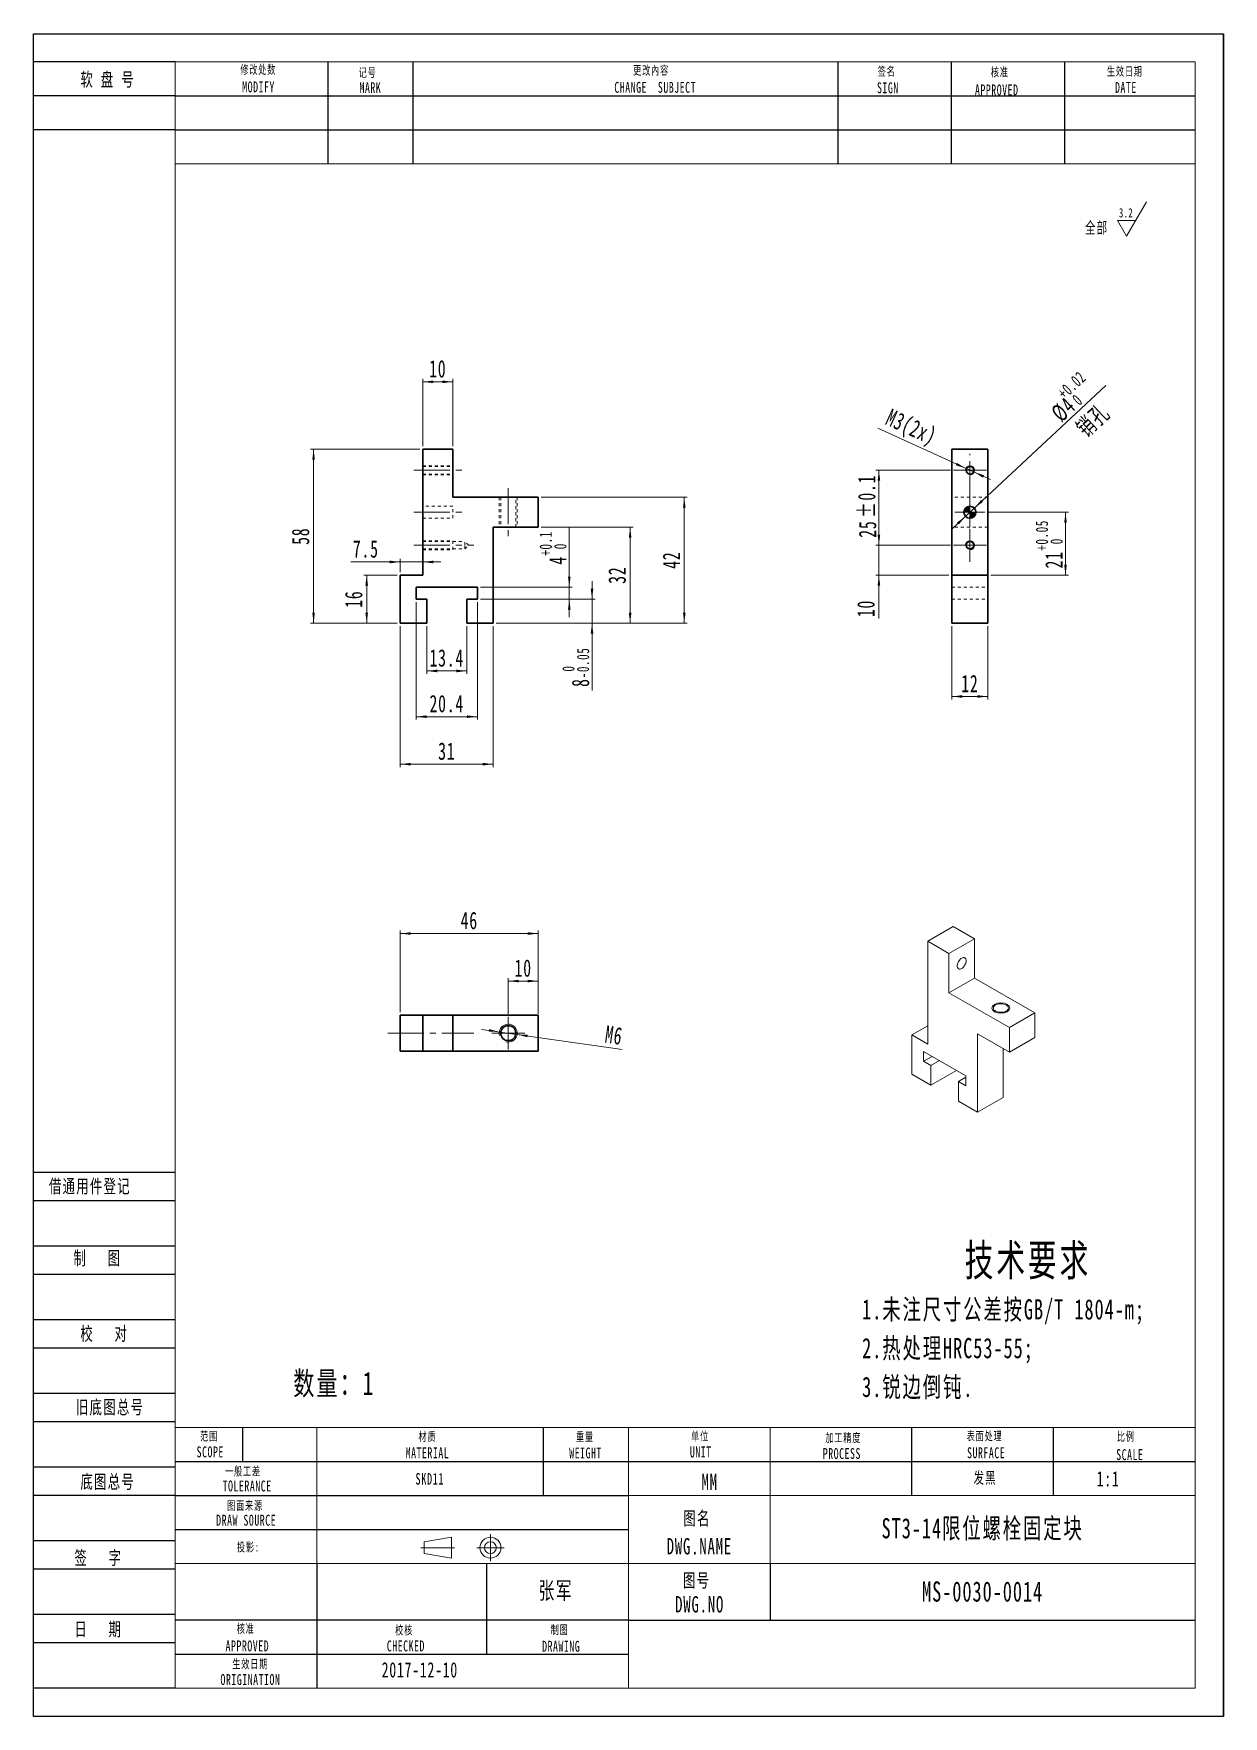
# Model space of a CAD drawing. Header units: millimetres. Extents: x 0 to 8592, y 0 to 561.
# Drawn here: x 5447 to 5844, y 0 to 561 of the extents above; entities that cross this region are included whole.
import ezdxf

# ---------------------------------------------------------------- set-up
doc = ezdxf.new("R2010")
doc.units = ezdxf.units.MM
for name, pattern in [('AD_LTYPE3 0 mm', [16, 11, -1, 1, -1, 1, -1]), ('AD_LTYPE6 0 mm', [12, 1, -1, 1, -1, 1, -1, 1, -1, 1, -1, 1, -1]), ('点画线', [18, 12, -2, 2, -2]), ('虚线', [2, 1, -1])]:
    doc.linetypes.add(name, pattern=pattern)
doc.layers.get('0').update_dxf_attribs({"lineweight": 35})
for name, color, linetype, lineweight in [('ACAD0', 7, 'Continuous', 0), ('ACADA-定位3-标高', 171, 'Continuous', 0), ('ACADA-构件3-柱砼', 9, 'Continuous', 0), ('ACADA-构件8-屋面', 7, 'Continuous', 0), ('EB0', 7, 'Continuous', 35), ('中心线层', 1, '点画线', 18), ('尺寸线层', 3, 'Continuous', 18), ('细实线层', 7, 'Continuous', 18), ('虚线层', 6, '虚线', 18)]:
    doc.layers.add(name, color=color, linetype=linetype, lineweight=lineweight)
doc.styles.add('标准', font='', dxfattribs={"width": 0.667})
doc.styles.get('标准').set_extended_font_data('宋体')
doc.dimstyles.new('标准', dxfattribs={"dimtxt": 5.779688, "dimasz": 3.5, "dimexe": 1, "dimexo": 1, "dimgap": 1.209086, "dimtad": 1, "dimdec": 1, "dimdsep": 46, "dimtxsty": '标准', "dimblk": '_CAXARROW', "dimcen": 0, "dimdle": 6, "dimazin": 2, "dimtfac": 0.707107, "dimtdec": 3, "dimtmove": 0, "dimatfit": 3, "dimfxl": 1, "dimfrac": 2, "dimtolj": 1, "dimlwd": 18, "dimarcsym": 0})

# ---------------------------------------------------------------- blocks, each defined once
blk = doc.blocks.new('*X169')
at = {"layer": 'EB0', "linetype": 'Continuous', "lineweight": 18}
for points in [[(5540.76, 422.64), (5540.32, 419.14), (5541.19, 419.14)], [(5540.76, 364.64), (5540.32, 368.14), (5541.19, 368.14)]]:
    blk.add_hatch(color=0, dxfattribs=at).paths.add_polyline_path(points, flags=0)
at = {"layer": 'EB0', "color": 0, "linetype": 'Continuous', "lineweight": 18}
for p, q in [((5576.19, 422.64), (5539.76, 422.64)), ((5540.76, 364.64), (5540.76, 422.64)), ((5568.69, 364.64), (5539.76, 364.64))]:
    blk.add_line(p, q, dxfattribs=at)
at = {"layer": 'EB0', "color": 0, "linetype": 'Continuous', "lineweight": 18, "insert": (5536.45, 393.64), "char_height": 5.78, "width": 8.1534, "attachment_point": 5, "rotation": 90, "line_spacing_factor": 1.15057, "style": '标准'}
blk.add_mtext('\\T1.1;58', dxfattribs=at)
blk = doc.blocks.new('_CAXARROW')
blk.add_hatch(color=0).paths.add_polyline_path([(0, 0), (-1, 0.125), (-1, -0.125)], flags=0)
blk = doc.blocks.new('*X170')
at = {"layer": 'EB0', "linetype": 'Continuous', "lineweight": 18}
for points in [[(5558.47, 380.64), (5558.03, 377.14), (5558.91, 377.14)], [(5558.47, 364.64), (5558.03, 368.14), (5558.91, 368.14)]]:
    blk.add_hatch(color=0, dxfattribs=at).paths.add_polyline_path(points, flags=0)
at = {"layer": 'EB0', "color": 0, "linetype": 'Continuous', "lineweight": 18}
for p, q in [((5568.69, 380.64), (5557.47, 380.64)), ((5558.47, 364.64), (5558.47, 380.64)), ((5568.69, 364.64), (5557.47, 364.64))]:
    blk.add_line(p, q, dxfattribs=at)
at = {"layer": 'EB0', "color": 0, "linetype": 'Continuous', "lineweight": 18, "insert": (5554.16, 372.64), "char_height": 5.78, "width": 8.1856, "attachment_point": 5, "rotation": 90, "line_spacing_factor": 1.15057, "style": '标准'}
blk.add_mtext('\\T1.1;16', dxfattribs=at)
blk = doc.blocks.new('*X171')
at = {"layer": 'EB0', "linetype": 'Continuous', "lineweight": 18}
for points in [[(5574.99, 333.45), (5578.49, 333.89), (5578.49, 333.01)], [(5595.39, 333.45), (5591.89, 333.89), (5591.89, 333.01)]]:
    blk.add_hatch(color=0, dxfattribs=at).paths.add_polyline_path(points, flags=0)
at = {"layer": 'EB0', "color": 0, "linetype": 'Continuous', "lineweight": 18}
for p, q in [((5574.99, 371.64), (5574.99, 332.45)), ((5595.39, 371.64), (5595.39, 332.45)), ((5574.99, 333.45), (5595.39, 333.45))]:
    blk.add_line(p, q, dxfattribs=at)
at = {"layer": 'EB0', "color": 0, "linetype": 'Continuous', "lineweight": 18, "insert": (5585.19, 337.76), "char_height": 5.78, "width": 17.3927, "attachment_point": 5, "line_spacing_factor": 1.15057, "style": '标准'}
blk.add_mtext('\\T1.1;20.4', dxfattribs=at)
blk = doc.blocks.new('*X172')
at = {"layer": 'EB0', "linetype": 'Continuous', "lineweight": 18}
for points in [[(5578.49, 348.69), (5581.99, 349.13), (5581.99, 348.26)], [(5591.89, 348.69), (5588.39, 349.13), (5588.39, 348.26)]]:
    blk.add_hatch(color=0, dxfattribs=at).paths.add_polyline_path(points, flags=0)
at = {"layer": 'EB0', "color": 0, "linetype": 'Continuous', "lineweight": 18}
for p, q in [((5578.49, 363.64), (5578.49, 347.69)), ((5591.89, 363.64), (5591.89, 347.69)), ((5578.49, 348.69), (5591.89, 348.69))]:
    blk.add_line(p, q, dxfattribs=at)
at = {"layer": 'EB0', "color": 0, "linetype": 'Continuous', "lineweight": 18, "insert": (5585.19, 353), "char_height": 5.78, "width": 17.3927, "attachment_point": 5, "line_spacing_factor": 1.15057, "style": '标准'}
blk.add_mtext('\\T1.1;13.4', dxfattribs=at)
blk = doc.blocks.new('*X174')
at = {"color": 0, "attachment_point": 1, "rotation": 90, "line_spacing_factor": 1.15057, "style": '标准'}
for s, insert, char_height, width in [('\\T1.1;{\\H0.707107x;+0.1}', (5616.13, 387.14), 5.7797, 16.6706), ('\\T1.1;{\\H0.707107x;0}', (5621.01, 389.29), 5.7797, 16.6706), ('\\T1.1;4', (5619.31, 384.15), 5.78, 23.472)]:
    blk.add_mtext(s, dxfattribs=dict(at, insert=insert, char_height=char_height, width=width))
blk = doc.blocks.new('*X173')
at = {"layer": 'EB0', "linetype": 'Continuous', "lineweight": 18}
for points in [[(5626.06, 376.64), (5625.62, 380.14), (5626.49, 380.14)], [(5626.06, 372.64), (5625.62, 369.14), (5626.49, 369.14)]]:
    blk.add_hatch(color=0, dxfattribs=at).paths.add_polyline_path(points, flags=0)
at = {"layer": 'EB0', "color": 0, "linetype": 'Continuous', "lineweight": 18}
for p, q in [((5626.06, 366.64), (5626.06, 396.71)), ((5596.39, 376.64), (5627.06, 376.64)), ((5596.39, 372.64), (5627.06, 372.64))]:
    blk.add_line(p, q, dxfattribs=at)
blk.add_blockref('*X174', (0, 0), dxfattribs=at)
blk = doc.blocks.new('*X175')
at = {"layer": 'EB0', "linetype": 'Continuous', "lineweight": 18}
for points in [[(5577.19, 445.14), (5580.69, 445.58), (5580.69, 444.7)], [(5587.19, 445.14), (5583.69, 445.58), (5583.69, 444.7)]]:
    blk.add_hatch(color=0, dxfattribs=at).paths.add_polyline_path(points, flags=0)
at = {"layer": 'EB0', "color": 0, "linetype": 'Continuous', "lineweight": 18}
for p, q in [((5577.19, 423.64), (5577.19, 446.14)), ((5577.19, 445.14), (5587.19, 445.14)), ((5587.19, 423.64), (5587.19, 446.14))]:
    blk.add_line(p, q, dxfattribs=at)
at = {"layer": 'EB0', "color": 0, "linetype": 'Continuous', "lineweight": 18, "insert": (5582.19, 449.45), "char_height": 5.78, "width": 8.2177, "attachment_point": 5, "line_spacing_factor": 1.15057, "style": '标准'}
blk.add_mtext('\\T1.1;10', dxfattribs=at)
blk = doc.blocks.new('*X176')
at = {"layer": 'EB0', "linetype": 'Continuous', "lineweight": 18}
for points in [[(5646.36, 396.64), (5645.92, 393.14), (5646.8, 393.14)], [(5646.36, 364.64), (5645.92, 368.14), (5646.8, 368.14)]]:
    blk.add_hatch(color=0, dxfattribs=at).paths.add_polyline_path(points, flags=0)
at = {"layer": 'EB0', "color": 0, "linetype": 'Continuous', "lineweight": 18}
for p, q in [((5616.69, 396.64), (5647.36, 396.64)), ((5646.36, 364.64), (5646.36, 396.64)), ((5601.69, 364.64), (5647.36, 364.64))]:
    blk.add_line(p, q, dxfattribs=at)
at = {"layer": 'EB0', "color": 0, "linetype": 'Continuous', "lineweight": 18, "insert": (5642.05, 380.64), "char_height": 5.78, "width": 8.1213, "attachment_point": 5, "rotation": 90, "line_spacing_factor": 1.15057, "style": '标准'}
blk.add_mtext('\\T1.1;32', dxfattribs=at)
blk = doc.blocks.new('*X178')
at = {"color": 0, "attachment_point": 1, "rotation": 43.0085, "line_spacing_factor": 1.15057, "style": '标准'}
for s, insert, char_height, width in [('\\T1.1;{\\H0.707107x;+0.02}', (5788.5, 442.08), 5.7797, 20.9352), ('\\T1.1;%%C4', (5786.27, 435.64), 5.78, 33.8105), ('\\T1.1;{\\H0.707107x;0}', (5793.4, 439.98), 5.7797, 20.9352)]:
    blk.add_mtext(s, dxfattribs=dict(at, insert=insert, char_height=char_height, width=width))
blk = doc.blocks.new('*X177')
at = {"layer": 'EB0', "linetype": 'Continuous', "lineweight": 18}
for points in [[(5761.17, 403.01), (5764.02, 405.07), (5763.43, 405.71)], [(5758.24, 400.28), (5755.98, 397.57), (5755.38, 398.21)]]:
    blk.add_hatch(color=0, dxfattribs=at).paths.add_polyline_path(points, flags=0)
at = {"layer": 'EB0', "color": 0, "linetype": 'Continuous', "lineweight": 18}
blk.add_line((5805.03, 443.92), (5753.85, 396.19), dxfattribs=at)
blk.add_blockref('*X178', (0, 0), dxfattribs=at)
at = {"layer": 'EB0', "color": 0, "linetype": 'Continuous', "lineweight": 18, "insert": (5800.95, 432.17), "char_height": 5.78, "width": 26.974, "attachment_point": 5, "rotation": 43.0085, "line_spacing_factor": 1.15057, "style": '标准'}
blk.add_mtext('\\T1.1;销孔', dxfattribs=at)
blk = doc.blocks.new('*X180')
at = {"color": 0, "attachment_point": 1, "rotation": 90, "line_spacing_factor": 1.15057, "style": '标准'}
for s, insert, char_height, width in [('\\T1.1;{\\H0.707107x;+0.05}', (5781.65, 388.8), 5.7797, 20.9352), ('\\T1.1;21', (5784.84, 382.88), 5.78, 33.5963), ('\\T1.1;{\\H0.707107x;0}', (5786.53, 390.95), 5.7797, 20.9352)]:
    blk.add_mtext(s, dxfattribs=dict(at, insert=insert, char_height=char_height, width=width))
blk = doc.blocks.new('*X179')
at = {"layer": 'EB0', "linetype": 'Continuous', "lineweight": 18}
for points in [[(5791.58, 401.64), (5792.02, 398.14), (5791.14, 398.14)], [(5791.58, 380.64), (5792.02, 384.14), (5791.14, 384.14)]]:
    blk.add_hatch(color=0, dxfattribs=at).paths.add_polyline_path(points, flags=0)
at = {"layer": 'EB0', "color": 0, "linetype": 'Continuous', "lineweight": 18}
for p, q in [((5765.7, 401.64), (5792.58, 401.64)), ((5791.58, 401.64), (5791.58, 380.64)), ((5766.7, 380.64), (5792.58, 380.64))]:
    blk.add_line(p, q, dxfattribs=at)
blk.add_blockref('*X180', (0, 0), dxfattribs=at)
blk = doc.blocks.new('*X182')
at = {"color": 0, "attachment_point": 1, "rotation": 90, "line_spacing_factor": 1.15057, "style": '标准'}
for s, insert, char_height, width in [('\\T1.1;%%P0.1', (5722.36, 399.74), 5.7797, 29.0585), ('\\T1.1;25', (5722.65, 393.13), 5.78, 40.606)]:
    blk.add_mtext(s, dxfattribs=dict(at, insert=insert, char_height=char_height, width=width))
blk = doc.blocks.new('*X181')
at = {"layer": 'EB0', "linetype": 'Continuous', "lineweight": 18}
for points in [[(5729.34, 415.64), (5728.9, 412.14), (5729.77, 412.14)], [(5729.34, 390.64), (5728.9, 394.14), (5729.77, 394.14)]]:
    blk.add_hatch(color=0, dxfattribs=at).paths.add_polyline_path(points, flags=0)
at = {"layer": 'EB0', "color": 0, "linetype": 'Continuous', "lineweight": 18}
for p, q in [((5753.2, 415.64), (5728.34, 415.64)), ((5729.34, 390.64), (5729.34, 415.64)), ((5753.2, 390.64), (5728.34, 390.64))]:
    blk.add_line(p, q, dxfattribs=at)
blk.add_blockref('*X182', (0, 0), dxfattribs=at)
blk = doc.blocks.new('*X183')
at = {"layer": 'EB0', "linetype": 'Continuous', "lineweight": 18}
for points in [[(5729.34, 390.64), (5728.9, 394.14), (5729.77, 394.14)], [(5729.34, 380.64), (5728.9, 377.14), (5729.77, 377.14)]]:
    blk.add_hatch(color=0, dxfattribs=at).paths.add_polyline_path(points, flags=0)
at = {"layer": 'EB0', "color": 0, "linetype": 'Continuous', "lineweight": 18}
for p, q in [((5729.34, 366.19), (5729.34, 396.64)), ((5753.2, 390.64), (5728.34, 390.64)), ((5752.7, 380.64), (5728.34, 380.64))]:
    blk.add_line(p, q, dxfattribs=at)
at = {"layer": 'EB0', "color": 0, "linetype": 'Continuous', "lineweight": 18, "insert": (5725.03, 369.53), "char_height": 5.78, "width": 8.2177, "attachment_point": 5, "rotation": 90, "line_spacing_factor": 1.15057, "style": '标准'}
blk.add_mtext('\\T1.1;10', dxfattribs=at)
blk = doc.blocks.new('*X184')
at = {"layer": 'EB0', "linetype": 'Continuous', "lineweight": 18}
for points in [[(5753.7, 340.18), (5757.2, 340.62), (5757.2, 339.75)], [(5765.7, 340.18), (5762.2, 340.62), (5762.2, 339.75)]]:
    blk.add_hatch(color=0, dxfattribs=at).paths.add_polyline_path(points, flags=0)
at = {"layer": 'EB0', "color": 0, "linetype": 'Continuous', "lineweight": 18}
for p, q in [((5753.7, 363.64), (5753.7, 339.18)), ((5765.7, 363.64), (5765.7, 339.18)), ((5753.7, 340.18), (5765.7, 340.18))]:
    blk.add_line(p, q, dxfattribs=at)
at = {"layer": 'EB0', "color": 0, "linetype": 'Continuous', "lineweight": 18, "insert": (5759.7, 344.49), "char_height": 5.78, "width": 8.1213, "attachment_point": 5, "line_spacing_factor": 1.15057, "style": '标准'}
blk.add_mtext('\\T1.1;12', dxfattribs=at)
blk = doc.blocks.new('*X185')
at = {"layer": 'EB0', "linetype": 'Continuous', "lineweight": 18}
for points in [[(5664.42, 406.64), (5663.98, 403.14), (5664.85, 403.14)], [(5664.42, 364.64), (5663.98, 368.14), (5664.85, 368.14)]]:
    blk.add_hatch(color=0, dxfattribs=at).paths.add_polyline_path(points, flags=0)
at = {"layer": 'EB0', "color": 0, "linetype": 'Continuous', "lineweight": 18}
for p, q in [((5616.69, 406.64), (5665.42, 406.64)), ((5664.42, 364.64), (5664.42, 406.64)), ((5601.69, 364.64), (5665.42, 364.64))]:
    blk.add_line(p, q, dxfattribs=at)
at = {"layer": 'EB0', "color": 0, "linetype": 'Continuous', "lineweight": 18, "insert": (5660.11, 385.64), "char_height": 5.78, "width": 8.1213, "attachment_point": 5, "rotation": 90, "line_spacing_factor": 1.15057, "style": '标准'}
blk.add_mtext('\\T1.1;42', dxfattribs=at)
blk = doc.blocks.new('*X187')
at = {"color": 0, "attachment_point": 1, "rotation": 90, "line_spacing_factor": 1.15057, "style": '标准'}
for s, insert, char_height, width in [('\\T1.1;{\\H0.707107x;-0.05}', (5628.59, 346.28), 5.7797, 20.9352), ('\\T1.1;{\\H0.707107x;0}', (5623.71, 348.48), 5.7797, 20.9352), ('\\T1.1;8', (5626.9, 343.38), 5.78, 27.651)]:
    blk.add_mtext(s, dxfattribs=dict(at, insert=insert, char_height=char_height, width=width))
blk = doc.blocks.new('*X186')
at = {"layer": 'EB0', "linetype": 'Continuous', "lineweight": 18}
for points in [[(5633.64, 372.64), (5633.2, 376.14), (5634.08, 376.14)], [(5633.64, 364.64), (5633.2, 361.14), (5634.08, 361.14)]]:
    blk.add_hatch(color=0, dxfattribs=at).paths.add_polyline_path(points, flags=0)
at = {"layer": 'EB0', "color": 0, "linetype": 'Continuous', "lineweight": 18}
for p, q in [((5633.64, 342.21), (5633.64, 378.64)), ((5596.39, 372.64), (5634.64, 372.64)), ((5601.69, 364.64), (5634.64, 364.64))]:
    blk.add_line(p, q, dxfattribs=at)
blk.add_blockref('*X187', (0, 0), dxfattribs=at)
blk = doc.blocks.new('*X188')
at = {"layer": 'EB0', "linetype": 'Continuous', "lineweight": 18}
for points in [[(5569.69, 317.6), (5573.19, 318.03), (5573.19, 317.16)], [(5600.69, 317.6), (5597.19, 318.03), (5597.19, 317.16)]]:
    blk.add_hatch(color=0, dxfattribs=at).paths.add_polyline_path(points, flags=0)
at = {"layer": 'EB0', "color": 0, "linetype": 'Continuous', "lineweight": 18}
for p, q in [((5569.69, 363.64), (5569.69, 316.6)), ((5600.69, 363.64), (5600.69, 316.6)), ((5569.69, 317.6), (5600.69, 317.6))]:
    blk.add_line(p, q, dxfattribs=at)
at = {"layer": 'EB0', "color": 0, "linetype": 'Continuous', "lineweight": 18, "insert": (5585.19, 321.91), "char_height": 5.78, "width": 7.8001, "attachment_point": 5, "line_spacing_factor": 1.15057, "style": '标准'}
blk.add_mtext('\\T1.1;31', dxfattribs=at)
blk = doc.blocks.new('*X189')
at = {"layer": 'EB0', "linetype": 'Continuous', "lineweight": 18}
for points in [[(5605.69, 245.25), (5609.19, 245.69), (5609.19, 244.82)], [(5615.69, 245.25), (5612.19, 245.69), (5612.19, 244.82)]]:
    blk.add_hatch(color=0, dxfattribs=at).paths.add_polyline_path(points, flags=0)
at = {"layer": 'EB0', "color": 0, "linetype": 'Continuous', "lineweight": 18}
for p, q in [((5605.69, 234.38), (5605.69, 246.25)), ((5605.69, 245.25), (5615.69, 245.25)), ((5615.69, 234.38), (5615.69, 246.25))]:
    blk.add_line(p, q, dxfattribs=at)
at = {"layer": 'EB0', "color": 0, "linetype": 'Continuous', "lineweight": 18, "insert": (5610.69, 249.56), "char_height": 5.78, "width": 8.2177, "attachment_point": 5, "line_spacing_factor": 1.15057, "style": '标准'}
blk.add_mtext('\\T1.1;10', dxfattribs=at)
blk = doc.blocks.new('*X190')
at = {"layer": 'EB0', "linetype": 'Continuous', "lineweight": 18}
for points in [[(5569.69, 261.11), (5573.19, 261.55), (5573.19, 260.67)], [(5615.69, 261.11), (5612.19, 261.55), (5612.19, 260.67)]]:
    blk.add_hatch(color=0, dxfattribs=at).paths.add_polyline_path(points, flags=0)
at = {"layer": 'EB0', "color": 0, "linetype": 'Continuous', "lineweight": 18}
for p, q in [((5569.69, 234.88), (5569.69, 262.11)), ((5569.69, 261.11), (5615.69, 261.11)), ((5615.69, 234.88), (5615.69, 262.11))]:
    blk.add_line(p, q, dxfattribs=at)
at = {"layer": 'EB0', "color": 0, "linetype": 'Continuous', "lineweight": 18, "insert": (5592.69, 265.42), "char_height": 5.78, "width": 8.1856, "attachment_point": 5, "line_spacing_factor": 1.15057, "style": '标准'}
blk.add_mtext('\\T1.1;46', dxfattribs=at)
blk = doc.blocks.new('*X191')
at = {"layer": 'EB0', "linetype": 'Continuous', "lineweight": 18}
for points in [[(5569.69, 385.05), (5566.19, 385.49), (5566.19, 384.61)], [(5577.19, 385.05), (5580.69, 385.49), (5580.69, 384.61)]]:
    blk.add_hatch(color=0, dxfattribs=at).paths.add_polyline_path(points, flags=0)
at = {"layer": 'EB0', "color": 0, "linetype": 'Continuous', "lineweight": 18}
for p, q in [((5553.16, 385.05), (5583.19, 385.05)), ((5569.69, 381.64), (5569.69, 386.05)), ((5577.19, 381.64), (5577.19, 386.05))]:
    blk.add_line(p, q, dxfattribs=at)
at = {"layer": 'EB0', "color": 0, "linetype": 'Continuous', "lineweight": 18, "insert": (5558.18, 389.36), "char_height": 5.78, "width": 12.6446, "attachment_point": 5, "line_spacing_factor": 1.15057, "style": '标准'}
blk.add_mtext('\\T1.1;7.5', dxfattribs=at)
blk = doc.blocks.new('*X192')
at = {"layer": 'EB0', "linetype": 'Continuous', "lineweight": 18}
for points in [[(5602.72, 228.3), (5599.19, 228.37), (5599.32, 229.23)], [(5608.66, 227.45), (5612.06, 226.52), (5612.19, 227.39)]]:
    blk.add_hatch(color=0, dxfattribs=at).paths.add_polyline_path(points, flags=0)
at = {"layer": 'EB0', "color": 0, "linetype": 'Continuous', "lineweight": 18}
blk.add_line((5643.65, 222.44), (5596.78, 229.15), dxfattribs=at)
at = {"layer": 'EB0', "color": 0, "linetype": 'Continuous', "lineweight": 18, "insert": (5640.95, 227.18), "char_height": 5.78, "width": 9.4073, "attachment_point": 5, "rotation": 351.8443, "line_spacing_factor": 1.15057, "style": '标准'}
blk.add_mtext('\\T1.1;M6', dxfattribs=at)
blk = doc.blocks.new('*X347')
at = {"layer": '尺寸线层', "linetype": 'Continuous', "lineweight": 18}
for p, q in [((6.49, -1.41), (13.14, 10.09)), ((3.48, 3.82), (9.51, 3.82)), ((6.49, -1.41), (3.48, 3.82))]:
    blk.add_line(p, q, dxfattribs=at)
at = {"layer": '尺寸线层', "linetype": 'Continuous', "lineweight": 18, "line_spacing_factor": 1.15057, "style": '标准'}
for s, insert, char_height, width, attachment_point in [('\\T1.1;3.2', (8.68, 6.41), 3.116, 6.8178, 6), ('\\T1.1;全部', (-3.47, 1.27), 3.853, 17.1639, 5)]:
    blk.add_mtext(s, dxfattribs=dict(at, insert=insert, char_height=char_height, width=width, attachment_point=attachment_point))
blk = doc.blocks.new('*X358')
at = {"layer": '尺寸线层', "linetype": 'Continuous', "lineweight": 18}
for points in [[(5758.34, 416.26), (5755.34, 418.11), (5754.97, 417.32)], [(5761.07, 415.02), (5764.43, 413.97), (5764.07, 413.17)]]:
    blk.add_hatch(color=0, dxfattribs=at).paths.add_polyline_path(points, flags=0)
at = {"layer": '尺寸线层', "color": 0, "linetype": 'Continuous', "lineweight": 18}
blk.add_line((5728.98, 429.66), (5766.53, 412.53), dxfattribs=at)
at = {"layer": '尺寸线层', "color": 0, "linetype": 'Continuous', "lineweight": 18, "insert": (5739.89, 429.42), "char_height": 5.7797, "width": 29.9054, "attachment_point": 5, "rotation": 335.484, "line_spacing_factor": 1.15057, "style": '标准'}
blk.add_mtext('\\T1.1;M3(2x)', dxfattribs=at)

msp = doc.modelspace()

# ---------------------------------------------------------------- hatches: boundary and pattern name
at = {"layer": 'EB0', "linetype": 'Continuous', "lineweight": 18}
h = msp.add_hatch(color=256, dxfattribs=at)
edge = h.paths.add_edge_path(flags=0)
edge.add_line((5759.7, 399.64), (5759.7, 401.64))
edge.add_line((5759.7, 401.64), (5761.7, 401.64))
edge.add_arc((5759.7, 401.64), 2, -90, 0, ccw=False)
edge = h.paths.add_edge_path(flags=0)
edge.add_arc((5759.7, 401.64), 2, 90, 180, ccw=False)
edge.add_line((5759.7, 403.64), (5759.7, 401.64))
edge.add_line((5759.7, 401.64), (5757.7, 401.64))

# ---------------------------------------------------------------- linework, layer by layer
at = {"layer": 'ACAD0', "linetype": 'Continuous', "lineweight": 0}
for p, q in [((5494.62, 9.45), (5494.62, 551.83)), ((5494.62, 551.83), (5834.79, 551.83)), ((5834.79, 551.83), (5834.79, 9.45)), ((5494.62, 517.81), (5834.79, 517.81)), ((5494.62, 96.38), (5834.79, 96.38)), ((5541.87, 51.02), (5541.87, 96.38)), ((5645.81, 9.45), (5645.81, 96.38)), ((5693.05, 51.02), (5693.05, 96.38)), ((5645.81, 73.7), (5834.79, 73.7)), ((5494.62, 51.02), (5834.79, 51.02)), ((5494.62, 9.45), (5834.79, 9.45))]:
    msp.add_line(p, q, dxfattribs=at)
at = {"layer": 'ACAD0', "color": 7, "linetype": 'AD_LTYPE6 0 mm', "lineweight": 0}
for p, q in [((5587.19, 418.14), (5587.19, 417.74)), ((5587.19, 225.38), (5587.19, 230.38)), ((5587.19, 225.38), (5587.19, 230.38))]:
    msp.add_line(p, q, dxfattribs=at)
at = {"layer": 'ACAD0', "color": 7, "linetype": 'Continuous', "lineweight": 15}
for p, q in [((5745.64, 258.52), (5754.12, 263.42)), ((5745.64, 258.52), (5745.64, 224.22)), ((5752.71, 254.44), (5745.64, 258.52)), ((5752.71, 254.44), (5761.19, 259.34)), ((5761.19, 259.34), (5754.12, 263.42)), ((5761.19, 246.27), (5761.19, 259.34)), ((5752.71, 241.37), (5752.71, 254.44)), ((5752.71, 241.37), (5761.19, 246.27)), ((5772.86, 229.74), (5752.71, 241.37)), ((5781.35, 234.64), (5761.19, 246.27)), ((5740.33, 227.29), (5745.64, 230.35)), ((5772.86, 229.74), (5781.35, 234.64)), ((5781.35, 226.47), (5781.35, 234.64)), ((5740.33, 227.29), (5740.33, 214.22)), ((5745.64, 224.22), (5740.33, 227.29)), ((5762.26, 227.7), (5772.86, 221.57)), ((5762.26, 201.57), (5762.26, 227.7)), ((5772.86, 221.57), (5772.86, 229.74)), ((5772.86, 221.57), (5781.35, 226.47)), ((5744.22, 221.77), (5758.37, 213.61)), ((5744.22, 218.51), (5744.22, 221.77)), ((5747.05, 220.14), (5744.22, 218.51)), ((5770.74, 206.47), (5770.74, 222.8)), ((5740.33, 214.22), (5746.7, 210.55)), ((5746.7, 217.08), (5744.22, 218.51)), ((5749.53, 218.71), (5746.7, 217.08)), ((5746.7, 210.55), (5746.7, 217.08)), ((5755.18, 215.45), (5746.7, 210.55)), ((5755.18, 215.45), (5755.18, 215.45)), ((5758.37, 210.34), (5758.37, 213.61)), ((5758.37, 213.2), (5755.89, 211.77)), ((5758.37, 210.34), (5755.89, 211.77)), ((5755.89, 205.24), (5755.89, 211.77)), ((5755.89, 205.24), (5762.26, 201.57)), ((5762.26, 201.57), (5770.74, 206.47))]:
    msp.add_line(p, q, dxfattribs=at)
for points in [[(5756.95, 249.46), (5756.72, 249.34), (5756.49, 249.27), (5756.28, 249.25), (5756.08, 249.28), (5755.9, 249.35), (5755.75, 249.47), (5755.63, 249.63), (5755.54, 249.82), (5755.49, 250.06), (5755.47, 250.31), (5755.49, 250.59), (5755.54, 250.88), (5755.63, 251.18), (5755.75, 251.48), (5755.9, 251.78), (5756.08, 252.05), (5756.28, 252.31), (5756.49, 252.54), (5756.72, 252.73), (5756.95, 252.88), (5757.18, 253), (5757.41, 253.07), (5757.63, 253.09), (5757.82, 253.06), (5758, 252.99), (5758.15, 252.87), (5758.28, 252.71), (5758.36, 252.52), (5758.42, 252.29), (5758.44, 252.03), (5758.42, 251.75), (5758.36, 251.46), (5758.28, 251.16), (5758.15, 250.86), (5758, 250.56), (5757.82, 250.29), (5757.63, 250.03), (5757.41, 249.8), (5757.18, 249.61), (5756.95, 249.46)], [(5768.27, 235.25), (5768.54, 235.11), (5768.85, 235), (5769.18, 234.91), (5769.53, 234.86), (5769.9, 234.83), (5770.26, 234.83), (5770.62, 234.87), (5770.97, 234.93), (5771.3, 235.02), (5771.6, 235.14), (5771.86, 235.29), (5772.09, 235.45), (5772.28, 235.63), (5772.41, 235.83), (5772.5, 236.03), (5772.53, 236.24), (5772.51, 236.45), (5772.44, 236.66), (5772.32, 236.86), (5772.14, 237.04), (5771.93, 237.21), (5771.67, 237.36), (5771.37, 237.49), (5771.05, 237.59), (5770.71, 237.66), (5770.35, 237.7), (5769.99, 237.71), (5769.62, 237.69), (5769.27, 237.64), (5768.93, 237.56), (5768.62, 237.46), (5768.33, 237.33), (5768.08, 237.17), (5767.88, 237), (5767.72, 236.81), (5767.6, 236.61), (5767.54, 236.4), (5767.54, 236.19), (5767.58, 235.98), (5767.68, 235.78), (5767.83, 235.59), (5768.03, 235.41), (5768.27, 235.25)]]:
    msp.add_lwpolyline(points, dxfattribs=at)
at = {"layer": 'ACAD0', "color": 7, "linetype": 'Continuous', "lineweight": 0}
msp.add_lwpolyline([(5767.91, 235.04), (5767.26, 235.61), (5767.03, 236.27), (5767.26, 236.93), (5767.91, 237.49), (5768.89, 237.87), (5770.03, 238), (5771.18, 237.87), (5772.15, 237.49), (5772.81, 236.93), (5773.03, 236.27), (5772.81, 235.61), (5772.15, 235.04), (5771.18, 234.67), (5770.03, 234.54), (5768.89, 234.67), (5767.91, 235.04)], dxfattribs=at)
msp.add_arc((5605.69, 227.88), 3, 255, 195, dxfattribs=at)
at = {"layer": 'ACADA-构件3-柱砼', "linetype": 'ByBlock', "lineweight": -2, "ltscale": 0.2}
for p, q in [((5447.38, 0), (5447.38, 561.27)), ((5447.38, 561.27), (5844.24, 561.27)), ((5844.24, 0), (5844.24, 561.27)), ((5844.24, 561.27), (5844.24, 0)), ((5494.62, 551.83), (5447.38, 551.83)), ((5545.65, 517.81), (5545.65, 551.83)), ((5573.99, 517.81), (5573.99, 551.83)), ((5715.73, 517.81), (5715.73, 551.83)), ((5753.53, 517.81), (5753.53, 551.83)), ((5791.32, 517.81), (5791.32, 551.83)), ((5494.62, 540.49), (5447.38, 540.49)), ((5494.62, 540.49), (5834.79, 540.49)), ((5494.62, 529.15), (5447.38, 529.15)), ((5494.62, 529.15), (5834.79, 529.15)), ((5494.62, 181.42), (5447.38, 181.42)), ((5494.62, 171.97), (5447.38, 171.97)), ((5494.62, 156.85), (5447.38, 156.85)), ((5494.62, 147.41), (5447.38, 147.41)), ((5494.62, 132.29), (5447.38, 132.29)), ((5494.62, 122.84), (5447.38, 122.84)), ((5494.62, 107.72), (5447.38, 107.72)), ((5494.62, 98.27), (5447.38, 98.27)), ((5517.04, 96.4), (5517.04, 85.04)), ((5617.46, 73.7), (5617.46, 96.38)), ((5740.3, 73.7), (5740.3, 96.38)), ((5787.54, 73.7), (5787.54, 96.38)), ((5494.62, 85.04), (5834.79, 85.04)), ((5494.62, 83.15), (5447.38, 83.15)), ((5494.62, 73.7), (5447.38, 73.7)), ((5494.62, 73.7), (5645.81, 73.7)), ((5494.62, 62.36), (5645.81, 62.36)), ((5494.62, 58.58), (5447.38, 58.58)), ((5541.87, 51.02), (5541.87, 9.45)), ((5598.56, 20.79), (5598.56, 51.02)), ((5693.05, 51.02), (5693.05, 32.13)), ((5494.62, 49.14), (5447.38, 49.14)), ((5494.62, 34.02), (5447.38, 34.02)), ((5645.81, 32.13), (5494.62, 32.13)), ((5645.81, 32.13), (5834.79, 32.13)), ((5494.62, 24.57), (5447.38, 24.57)), ((5494.62, 20.79), (5645.81, 20.79)), ((5494.62, 9.45), (5447.38, 9.45)), ((5844.24, 0), (5447.38, 0))]:
    msp.add_line(p, q, dxfattribs=at)
at = {"layer": 'ACADA-构件8-屋面', "linetype": 'Continuous', "lineweight": 18}
for p, q in [((5576.58, 56.26), (5587.81, 56.26)), ((5577.64, 58.24), (5586.75, 59.75)), ((5577.64, 58.24), (5577.64, 54.28)), ((5586.75, 59.75), (5586.75, 52.77)), ((5595.2, 56.26), (5604.3, 56.26)), ((5599.75, 51.71), (5599.75, 60.81)), ((5577.64, 54.28), (5586.75, 52.77))]:
    msp.add_line(p, q, dxfattribs=at)
for radius in [3.49, 1.98]:
    msp.add_circle((5599.75, 56.26), radius, dxfattribs=at)
at = {"layer": 'EB0'}
for p, q in [((5577.19, 422.64), (5577.19, 380.64)), ((5587.19, 422.64), (5577.19, 422.64)), ((5587.19, 406.64), (5587.19, 422.64)), ((5753.7, 422.64), (5753.7, 380.64)), ((5765.7, 422.64), (5753.7, 422.64)), ((5765.7, 422.64), (5765.7, 380.64)), ((5615.69, 406.64), (5587.19, 406.64)), ((5615.69, 396.64), (5615.69, 406.64)), ((5600.69, 364.64), (5600.69, 396.64)), ((5600.69, 396.64), (5615.69, 396.64)), ((5569.69, 380.64), (5569.69, 364.64)), ((5577.19, 380.64), (5569.69, 380.64)), ((5574.99, 372.64), (5574.99, 376.64)), ((5574.99, 376.64), (5595.39, 376.64)), ((5595.39, 372.64), (5595.39, 376.64)), ((5753.7, 380.64), (5753.7, 364.64)), ((5765.7, 380.64), (5753.7, 380.64)), ((5765.7, 380.64), (5765.7, 364.64)), ((5578.49, 372.64), (5574.99, 372.64)), ((5578.49, 364.64), (5578.49, 372.64)), ((5591.89, 364.64), (5591.89, 372.64)), ((5595.39, 372.64), (5591.89, 372.64)), ((5569.69, 364.64), (5578.49, 364.64)), ((5591.89, 364.64), (5600.69, 364.64)), ((5765.7, 364.64), (5753.7, 364.64)), ((5569.69, 221.88), (5569.69, 233.88)), ((5577.19, 233.88), (5569.69, 233.88)), ((5577.19, 221.88), (5577.19, 233.88)), ((5587.19, 233.88), (5577.19, 233.88)), ((5587.19, 221.88), (5587.19, 233.88)), ((5615.69, 233.88), (5587.19, 233.88)), ((5615.69, 221.88), (5615.69, 233.88)), ((5577.19, 221.88), (5569.69, 221.88)), ((5587.19, 221.88), (5577.19, 221.88)), ((5615.69, 221.88), (5587.19, 221.88))]:
    msp.add_line(p, q, dxfattribs=at)
for centre, radius in [((5759.7, 415.64), 1.25), ((5759.7, 401.64), 2), ((5759.7, 390.64), 1.25), ((5605.69, 227.88), 2.5)]:
    msp.add_circle(centre, radius, dxfattribs=at)
at = {"layer": '中心线层', "linetype": '点画线', "lineweight": 18}
for p, q in [((5759.7, 406.64), (5759.7, 421.14)), ((5574.19, 415.64), (5590.19, 415.64)), ((5754.2, 415.64), (5765.2, 415.64)), ((5605.69, 409.64), (5605.69, 393.64)), ((5759.7, 396.64), (5759.7, 406.64)), ((5574.19, 401.64), (5590.19, 401.64)), ((5754.7, 401.64), (5764.7, 401.64)), ((5759.7, 385.14), (5759.7, 396.14)), ((5574.19, 390.64), (5594.19, 390.64)), ((5754.2, 390.64), (5765.2, 390.64)), ((5605.69, 222.38), (5605.69, 233.38)), ((5565.54, 227.88), (5594.19, 227.88)), ((5600.19, 227.88), (5611.19, 227.88))]:
    msp.add_line(p, q, dxfattribs=at)
at = {"layer": '细实线层'}
for centre in [(5759.7, 415.64), (5759.7, 390.64)]:
    msp.add_arc(centre, 1.5, 270, 180, dxfattribs=at)
at = {"layer": '虚线层'}
for p, q in [((5577.19, 417.14), (5587.19, 417.14)), ((5577.19, 416.89), (5587.19, 416.89)), ((5577.19, 414.39), (5587.19, 414.39)), ((5577.19, 414.14), (5587.19, 414.14)), ((5577.19, 392.14), (5587.19, 392.14)), ((5577.19, 391.89), (5591.19, 391.89)), ((5577.19, 389.39), (5591.19, 389.39)), ((5577.19, 389.14), (5587.19, 389.14)), ((5592.45, 390.64), (5591.19, 391.89)), ((5591.19, 389.39), (5592.45, 390.64))]:
    msp.add_line(p, q, dxfattribs=at)
at = {"layer": '虚线层', "color": 6, "linetype": '虚线', "lineweight": 18}
for p, q in [((5602.69, 406.64), (5602.69, 396.64)), ((5603.19, 406.64), (5603.19, 396.64)), ((5608.19, 396.64), (5608.19, 406.64)), ((5608.69, 406.64), (5608.69, 396.64)), ((5765.7, 406.64), (5753.7, 406.64)), ((5587.19, 403.64), (5577.19, 403.64)), ((5577.19, 399.64), (5587.19, 399.64)), ((5587.19, 401.64), (5587.19, 403.64)), ((5587.19, 399.64), (5587.19, 401.64)), ((5765.7, 396.64), (5753.7, 396.64)), ((5587.19, 389.14), (5587.19, 392.14)), ((5591.19, 390.64), (5591.19, 391.89)), ((5591.19, 389.39), (5591.19, 390.64)), ((5753.7, 376.64), (5765.7, 376.64)), ((5753.7, 372.64), (5765.7, 372.64))]:
    msp.add_line(p, q, dxfattribs=at)

# ---------------------------------------------------------------- block references
at = {"layer": 'ACAD0'}
msp.add_blockref('*X347', (5805.42, 495.09), dxfattribs=at)

# ---------------------------------------------------------------- texts
at = {"layer": 'ACADA-定位3-标高', "linetype": 'Continuous', "lineweight": 18, "line_spacing_factor": 1.15057, "style": '标准'}
for s, insert, char_height, width, attachment_point in [('\\T1.1;数量：1', (5534, 106.33), 7.715, 38.9526, 7), ('\\T1.1;ST3-14限位螺栓固定块', (5763.92, 62.36), 6.743, 141.736, 5), ('\\T1.1;MS-0030-0014', (5763.92, 41.58), 6.743, 141.736, 5), ('\\T1.1;2017-12-10', (5563.46, 12.89), 5.0988, 39.173, 7)]:
    msp.add_mtext(s, dxfattribs=dict(at, insert=insert, char_height=char_height, width=width, attachment_point=attachment_point))
at = {"layer": 'ACADA-定位3-标高', "linetype": 'AD_LTYPE3 0 mm', "lineweight": 0, "insert": (5801.96, 76.59), "char_height": 5.097, "width": 10.8681, "attachment_point": 7, "line_spacing_factor": 1.15057, "style": '标准'}
msp.add_mtext('\\T1.1;1:1', dxfattribs=at)
at = {"layer": 'ACADA-构件8-屋面', "linetype": 'Continuous', "lineweight": 18, "line_spacing_factor": 1.15057, "style": '标准'}
for s, insert, char_height, width, attachment_point in [('\\T1.1;修改处数', (5522.3, 549.11), 2.913, 20.7275, 5), ('\\T1.1;记号', (5558.78, 548.12), 2.913, 14.5107, 5), ('\\T1.1;更改內容', (5653.35, 548.86), 2.913, 39.3958, 5), ('\\T1.1;签名', (5731.94, 548.52), 2.913, 14.5107, 5), ('\\T1.1;核准', (5769.67, 548.27), 2.913, 18.6593, 5), ('\\T1.1;生效日期', (5811.35, 548.52), 2.913, 16.5789, 5), ('\\T1.1;软 盘 号', (5462.96, 548.28), 4.5511, 24.9916, 1), ('\\T1.1;MODIFY', (5522.4, 543.49), 3.6408, 16.591, 5), ('\\T1.1;MARK', (5559.69, 543.27), 3.641, 12.4425, 5), ('\\T1.1;CHANGE  SUBJECT', (5654.7, 543.34), 3.6408, 35.2594, 5), ('\\T1.1;SIGN', (5732.33, 543.18), 3.641, 12.4425, 5), ('\\T1.1;DATE', (5811.72, 543.34), 3.641, 12.4425, 5), ('\\T1.1;APPROVED', (5768.64, 542.47), 3.6408, 16.591, 5), ('\\T1.1;借通用件登记', (5452.47, 179.11), 4.5511, 42.9407, 1), ('\\T1.1;制   图', (5460.67, 155.13), 4.5511, 24.9916, 1), ('\\T1.1;校   对', (5462.96, 129.94), 4.5511, 24.9916, 1), ('\\T1.1;旧底图总号', (5461.49, 105.42), 4.5511, 71.2879, 1), ('\\T1.1;SCOPE', (5506.27, 88.18), 3.6408, 10.4963, 5), ('\\T1.1;范围', (5505.88, 93.27), 2.913, 9.1903, 5), ('\\T1.1;材质', (5578.72, 93.14), 2.913, 15.0019, 5), ('\\T1.1;重量', (5631.3, 93.16), 2.913, 16.9391, 5), ('\\T1.1;UNIT', (5669.91, 88.16), 3.641, 11.0089, 5), ('\\T1.1;单位', (5669.68, 93.24), 2.913, 13.0647, 5), ('\\T1.1;加工精度', (5717.45, 92.76), 2.913, 18.3844, 5), ('\\T1.1;表面处理', (5764.59, 93.31), 2.913, 18.3844, 5), ('\\T1.1;比例', (5811.69, 93.18), 2.913, 16.6913, 5), ('\\T1.1;MATERIAL', (5578.73, 87.9), 3.6408, 15.3921, 5), ('\\T1.1;WEIGHT', (5631.48, 87.82), 3.6408, 15.2903, 5), ('\\T1.1;PROCESS', (5716.97, 87.63), 3.6408, 14.676, 5), ('\\T1.1;SURFACE', (5765.1, 87.89), 3.6408, 14.5742, 5), ('\\T1.1;SCALE', (5813.03, 87.27), 3.6408, 15.1339, 5), ('\\T1.1;底图总号', (5462.96, 80.56), 4.551, 24.9916, 1), ('\\T1.1;TOLERANCE', (5518.58, 76.81), 3.6408, 18.4486, 5), ('\\T1.1;一般工差', (5517.2, 81.59), 2.913, 20.3216, 5), ('\\T1.1;   MM', (5668.79, 78.18), 5.4613, 22.3434, 5), ('\\T1.1;图面来源', (5517.89, 70.15), 2.913, 24.196, 5), ('\\T1.1;图名', (5668.66, 65.83), 4.551, 13.7855, 5), ('\\T1.1;投影:', (5518.95, 56.28), 2.913, 108.913, 5), ('\\T1.1;签   字', (5460.98, 55.19), 4.5511, 24.9916, 1), ('\\T1.1;张军', (5621.59, 41.66), 5.772, 75.5925, 5), ('\\T1.1;图号', (5668.53, 45.12), 4.551, 22.5029, 5), ('\\T1.1;日   期', (5460.98, 31.38), 4.5511, 24.9916, 1), ('\\T1.1;核准', (5518.11, 29.07), 2.913, 16.9391, 5), ('\\T1.1;校核', (5570.96, 28.58), 2.913, 15.0019, 5), ('\\T1.1;制图', (5622.83, 28.7), 2.913, 18.8763, 5), ('\\T1.1;APPROVED', (5518.65, 23.46), 3.6408, 17.0202, 5), ('\\T1.1;CHECKED', (5571.54, 23.46), 3.6408, 14.676, 5), ('\\T1.1;DRAWING', (5623.34, 23.34), 3.6408, 14.1672, 5), ('\\T1.1;生效日期', (5519.64, 17.29), 2.913, 24.196, 5), ('\\T1.1;ORIGINATION', (5519.68, 12.24), 3.6408, 20.5743, 5)]:
    msp.add_mtext(s, dxfattribs=dict(at, insert=insert, char_height=char_height, width=width, attachment_point=attachment_point))
at = {"layer": '尺寸线层', "linetype": 'Continuous', "lineweight": 18, "line_spacing_factor": 1.15057, "style": '标准'}
for s, insert, char_height, width, attachment_point in [('\\T1.1;技术要求', (5757.96, 157.42), 10.537, 72.7231, 1), ('\\T1.1;1.未注尺寸公差按GB/T 1804-m;\\P2.热处理HRC53-55;\\P3.锐边倒钝.', (5723.73, 139.13), 6.743, 128.952, 1), ('\\T1.1;SKD11', (5579.52, 79.19), 3.8481, 40.532, 5), ('\\T1.1;发黑', (5764.77, 79.36), 3.853, 47.2453, 5), ('\\T1.1;DRAW SOURCE', (5518.26, 65.39), 3.6408, 47.2128, 5), ('\\T1.1;DWG.NAME', (5669.43, 56.69), 5.4613, 47.2453, 5), ('\\T1.1;DWG.NO', (5669.53, 37.33), 5.4613, 47.4484, 5)]:
    msp.add_mtext(s, dxfattribs=dict(at, insert=insert, char_height=char_height, width=width, attachment_point=attachment_point))

# ---------------------------------------------------------------- dimensions: what is measured, and where the dimension line sits
at = {"layer": '尺寸线层'}
dim = msp.add_diameter_dim_2p(p1=(5758.24, 400.28), p2=(5761.17, 403.01), dimstyle='标准', override={"dimpost": '%%C<>\\X销孔', "dimsah": 1, "dimtol": 1, "dimtp": 0.02, "dimtm": 0, "dimtmove": 2, "dimtfill": 1, "dimtzin": 8}, dxfattribs=at)
dim.commit()
dim.dimension.update_dxf_attribs({"geometry": '*X177', "text_midpoint": (5796.98, 436.42), "dimtype": 163})
for base, p1, p2, picture, middle in [((5587.19, 445.14), (5577.19, 422.64), (5587.19, 422.64), '*X175', (5582.19, 445.14)), ((5577.19, 385.05), (5569.69, 380.64), (5577.19, 380.64), '*X191', (5558.18, 385.05)), ((5595.39, 333.45), (5574.99, 372.64), (5595.39, 372.64), '*X171', (5585.19, 333.45)), ((5600.69, 317.6), (5569.69, 364.64), (5600.69, 364.64), '*X188', (5585.19, 317.6)), ((5591.89, 348.69), (5578.49, 364.64), (5591.89, 364.64), '*X172', (5585.19, 348.69)), ((5765.7, 340.18), (5753.7, 364.64), (5765.7, 364.64), '*X184', (5759.7, 340.18)), ((5615.69, 261.11), (5569.69, 233.88), (5615.69, 233.88), '*X190', (5592.69, 261.11)), ((5615.69, 245.25), (5605.69, 233.38), (5615.69, 233.38), '*X189', (5610.69, 245.25))]:
    dim = msp.add_linear_dim(base=base, p1=p1, p2=p2, dimstyle='标准', override={"dimsah": 1, "dimtfill": 1, "dimtzin": 8}, dxfattribs=at)
    dim.commit()
    dim.dimension.update_dxf_attribs({"geometry": picture, "text_midpoint": middle})
for p1, p2, text, picture, middle in [((5761.07, 415.02), (5758.34, 416.26), 'M3(2x)', '*X358', (5738.1, 425.5)), ((5602.72, 228.3), (5608.66, 227.45), 'M6', '*X192', (5640.34, 222.91))]:
    dim = msp.add_diameter_dim_2p(p1=p1, p2=p2, text=text, dimstyle='标准', override={"dimpost": '%%C<>', "dimsah": 1, "dimtmove": 2, "dimtfill": 1}, dxfattribs=at)
    dim.commit()
    dim.dimension.update_dxf_attribs({"geometry": picture, "text_midpoint": middle, "dimtype": 163})
for base, p1, p2, override, picture, middle in [((5729.34, 415.64), (5754.2, 390.64), (5754.2, 415.64), {"dimsah": 1, "dimtol": 1, "dimtp": 0.1, "dimtm": -0.1, "dimtfac": 1, "dimtfill": 1, "dimtzin": 8}, '*X181', (5729.34, 403.14)), ((5540.76, 422.64), (5569.69, 364.64), (5577.19, 422.64), {"dimsah": 1, "dimtfill": 1, "dimtzin": 8}, '*X169', (5540.76, 393.64)), ((5791.58, 380.64), (5764.7, 401.64), (5765.7, 380.64), {"dimsah": 1, "dimtol": 1, "dimtp": 0.05, "dimtm": 0, "dimtfill": 1, "dimtzin": 8}, '*X179', (5791.58, 391.14)), ((5626.06, 376.64), (5595.39, 372.64), (5595.39, 376.64), {"dimsah": 1, "dimtol": 1, "dimtp": 0.1, "dimtm": 0, "dimtfill": 1, "dimtzin": 8}, '*X173', (5626.06, 389.93)), ((5664.42, 406.64), (5600.69, 364.64), (5615.69, 406.64), {"dimsah": 1, "dimtfill": 1, "dimtzin": 8}, '*X185', (5664.42, 385.64)), ((5646.36, 396.64), (5600.69, 364.64), (5615.69, 396.64), {"dimsah": 1, "dimtfill": 1, "dimtzin": 8}, '*X176', (5646.36, 380.64)), ((5729.34, 390.64), (5753.7, 380.64), (5754.2, 390.64), {"dimsah": 1, "dimtfill": 1, "dimtzin": 8}, '*X183', (5729.34, 369.53)), ((5558.47, 380.64), (5569.69, 364.64), (5569.69, 380.64), {"dimsah": 1, "dimtfill": 1, "dimtzin": 8}, '*X170', (5558.47, 372.64)), ((5633.64, 372.64), (5600.69, 364.64), (5595.39, 372.64), {"dimsah": 1, "dimtol": 1, "dimtp": 0, "dimtm": 0.05, "dimtfill": 1, "dimtzin": 8}, '*X186', (5633.64, 350.18))]:
    dim = msp.add_linear_dim(base=base, p1=p1, p2=p2, angle=90, dimstyle='标准', override=override, dxfattribs=at)
    dim.commit()
    dim.dimension.update_dxf_attribs({"geometry": picture, "text_midpoint": middle})

doc.saveas('drawing.dxf')
